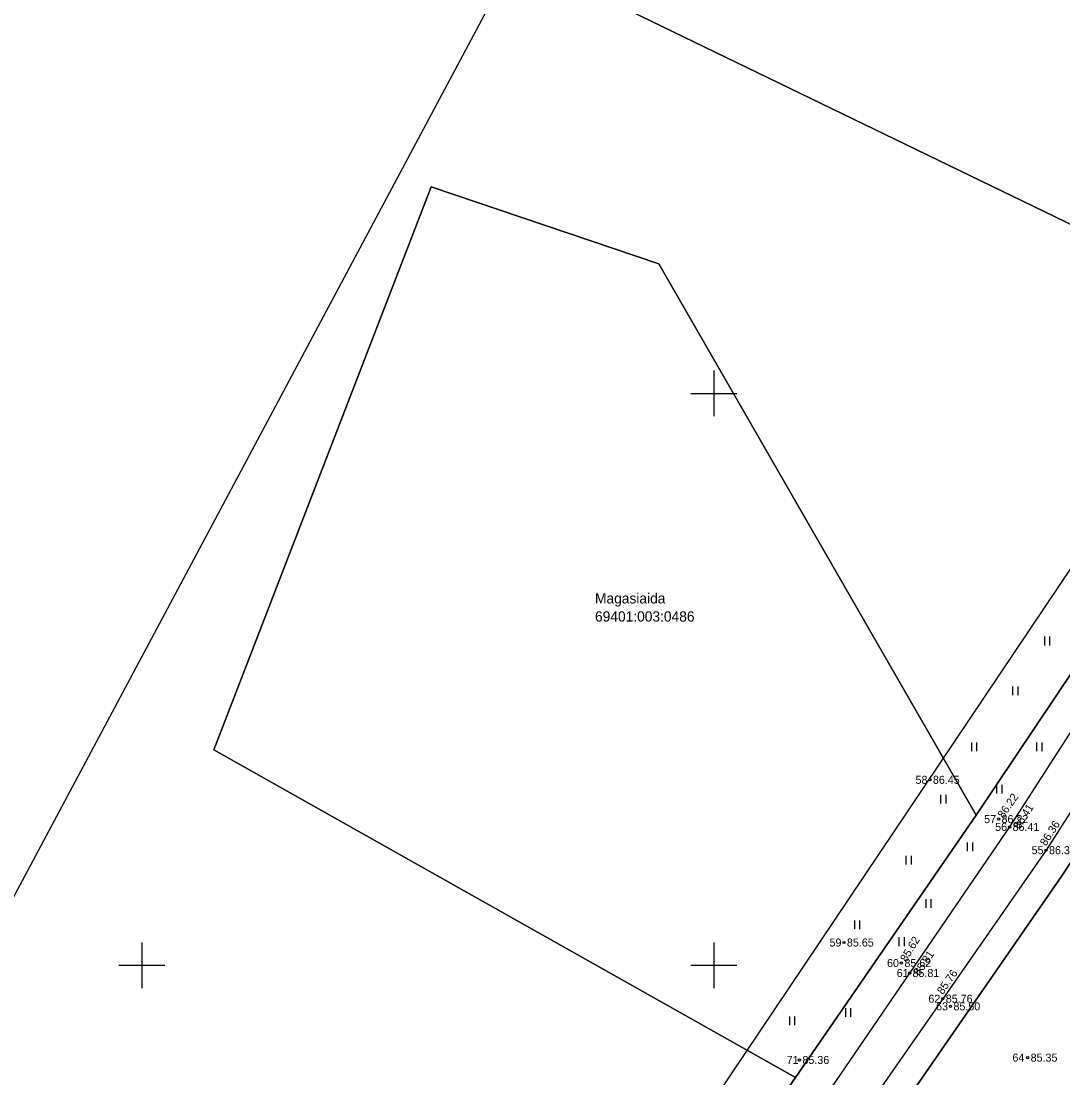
# Model space of a CAD drawing. Extents: x 628858 to 629868, y 6451444 to 6452671.
# Drawn here: x 629289.4 to 629380.5, y 6452290.2 to 6452382.5 of the extents above; entities that cross this region are included whole.
import ezdxf

# ---------------------------------------------------------------- set-up
doc = ezdxf.new("R2010")
doc.units = 0
for name, color, linetype in [('HALJASTUS', 7, 'Continuous'), ('KORGUS-EH2000', 7, 'Continuous'), ('MOOTKORG-EH2000', 7, 'Continuous'), ('MOOTMPUNKT', 7, 'Continuous'), ('MOOTNR', 7, 'Continuous'), ('MOOTPIIR', 7, 'Continuous'), ('PIIR', 7, 'Continuous'), ('TEE', 7, 'Continuous'), ('VORK', 7, 'Continuous'), ('VORMISTUS', 7, 'Continuous')]:
    doc.layers.add(name, color=color, linetype=linetype)

msp = doc.modelspace()

# ---------------------------------------------------------------- linework, layer by layer
at = {"layer": 'HALJASTUS'}
for p, q in [((629378.895, 6452328.726), (629378.895, 6452327.965)), ((629379.35, 6452328.726), (629379.35, 6452327.965)), ((629376.122, 6452324.369), (629376.122, 6452323.608)), ((629376.577, 6452324.369), (629376.577, 6452323.608)), ((629372.521, 6452319.472), (629372.521, 6452318.711)), ((629372.976, 6452319.472), (629372.976, 6452318.711)), ((629378.211, 6452319.472), (629378.211, 6452318.711)), ((629378.666, 6452319.472), (629378.666, 6452318.711)), ((629369.82, 6452314.899), (629369.82, 6452314.138)), ((629370.275, 6452314.899), (629370.275, 6452314.138)), ((629374.718, 6452315.763), (629374.718, 6452315.002)), ((629375.173, 6452315.763), (629375.173, 6452315.002)), ((629372.161, 6452310.722), (629372.161, 6452309.961)), ((629372.616, 6452310.722), (629372.616, 6452309.961)), ((629366.796, 6452309.569), (629366.796, 6452308.808)), ((629367.251, 6452309.569), (629367.251, 6452308.808)), ((629368.524, 6452305.789), (629368.524, 6452305.027)), ((629368.979, 6452305.789), (629368.979, 6452305.027)), ((629362.295, 6452303.916), (629362.295, 6452303.155)), ((629362.75, 6452303.916), (629362.75, 6452303.155)), ((629366.183, 6452302.44), (629366.183, 6452301.679)), ((629366.639, 6452302.44), (629366.639, 6452301.679)), ((629356.605, 6452295.526), (629356.605, 6452294.765)), ((629357.06, 6452295.526), (629357.06, 6452294.765)), ((629361.502, 6452296.246), (629361.502, 6452295.485)), ((629361.957, 6452296.246), (629361.957, 6452295.485))]:
    msp.add_line(p, q, dxfattribs=at)
at = {"layer": 'KORGUS-EH2000'}
for centre in [(629368.894, 6452316.208), (629374.893, 6452312.777), (629375.855, 6452312.093), (629379.044, 6452310.057), (629361.376, 6452301.985), (629366.404, 6452300.19), (629367.11, 6452299.317), (629370.018, 6452297.071), (629370.691, 6452296.405), (629357.488, 6452291.716), (629377.439, 6452291.92)]:
    msp.add_circle(centre, 0.1, dxfattribs=at)
at = {"layer": 'MOOTMPUNKT'}
for centre in [(629368.894, 6452316.208), (629374.893, 6452312.777), (629375.855, 6452312.093), (629379.044, 6452310.057), (629361.376, 6452301.985), (629366.404, 6452300.19), (629367.11, 6452299.317), (629370.018, 6452297.071), (629370.691, 6452296.405), (629357.488, 6452291.716), (629377.439, 6452291.92)]:
    msp.add_circle(centre, 0.1, dxfattribs=at)
at = {"layer": 'MOOTPIIR'}
msp.add_lwpolyline([(629516.82, 6452048.501), (629548.937, 6452036.895), (629559.888, 6452059.763), (629488.934, 6452095.823), (629430.193, 6452128.706), (629329.021, 6452178.073), (629315.098, 6452186.436), (629415.29, 6452335.617), (629428.881, 6452326.489), (629444.518, 6452349.772), (629407.861, 6452374.391), (629391.947, 6452350.696), (629291.202, 6452200.69), (629304.695, 6452173.733), (629404.1, 6452124.587), (629431.349, 6452108.409), (629522.334, 6452058.956)], close=True, dxfattribs=at)
at = {"layer": 'PIIR'}
for points in [[(629047.78, 6452556.15), (629289.48, 6452568.51), (629293.57, 6452566.96), (629390.86, 6452533.56), (629397.46, 6452356.89), (629331.53, 6452388.85), (628981.68, 6452491.86)], [(628981.74, 6452491.99), (629331.53, 6452388.85), (629397.46, 6452356.89), (629395.74, 6452349.73), (629391.9, 6452341.41), (629372.94, 6452313.13), (629345.19, 6452361.31), (629325.3, 6452368.06), (629306.29, 6452318.82), (629357.13, 6452290.19), (629306.38, 6452216.88), (629298.51, 6452205.02), (629228.82, 6452242.73), (629123.64, 6452266.25), (629035.96, 6452300.93), (628905.24, 6452379.42), (628955.61, 6452454.19)], [(629357.13, 6452290.19), (629306.29, 6452318.82), (629325.3, 6452368.06), (629345.19, 6452361.31), (629372.94, 6452313.13)], [(629452.74, 6452315.88), (629428.49, 6452250.54), (629407.64, 6452193.73), (629412.56, 6452175.56), (629425.73, 6452126.83), (629338.21, 6452170.28), (629310.54, 6452183.82), (629305.79, 6452188.17), (629304.29, 6452193.61), (629305.4, 6452199.3), (629380.36, 6452307.74), (629399.31, 6452336.39), (629405.01, 6452340.66), (629409.41, 6452341.64), (629417.55, 6452339.59)]]:
    msp.add_lwpolyline(points, close=True, dxfattribs=at)
for points in [[(629175.96, 6451859.22), (629278.7, 6452163.22), (629283.2, 6452182.96), (629288.44, 6452186.95), (629298.51, 6452205.02), (629306.38, 6452216.88), (629357.13, 6452290.19), (629372.94, 6452313.13), (629391.9, 6452341.41), (629395.74, 6452349.73), (629397.46, 6452356.89), (629390.86, 6452533.56)], [(629405.01, 6452397.17), (629406.85, 6452368.83), (629411.94, 6452356.15), (629408.19, 6452349.63), (629404.31, 6452344.13), (629399.31, 6452336.39), (629380.36, 6452307.74), (629305.4, 6452199.3), (629304.29, 6452193.61), (629294.88, 6452174.44), (629290.98, 6452171.59), (629286.41, 6452165.66), (629215.29, 6451953.02), (629202.78, 6451914.54)]]:
    msp.add_lwpolyline(points, dxfattribs=at)
at = {"layer": 'TEE'}
for points in [[(629401, 6452369.75), (629400.992, 6452362.57), (629399.573, 6452353.717), (629396.819, 6452345.105), (629393.142, 6452338.513), (629386.294, 6452328.292), (629375.855, 6452312.093), (629367.11, 6452299.317), (629359.494, 6452288.176), (629354.937, 6452281.49), (629344.577, 6452266.722), (629332.526, 6452250.243), (629323.045, 6452236.498), (629313.291, 6452221.738), (629305.19, 6452209.338), (629299.644, 6452199.944), (629292.719, 6452188.205)], [(629439.95, 6452328.31), (629425.502, 6452337.997), (629418.645, 6452342.174), (629414.632, 6452343.566), (629409.141, 6452343.941), (629402.034, 6452341.456), (629395.272, 6452335.237), (629389.386, 6452326.244), (629379.044, 6452310.057), (629370.018, 6452297.071), (629362.296, 6452285.979), (629357.608, 6452279.288), (629347.46, 6452264.537), (629335.729, 6452248.051), (629326.269, 6452234.523), (629316.157, 6452219.83), (629308.166, 6452207.582), (629303.708, 6452199.46), (629302.731, 6452193.736)]]:
    msp.add_lwpolyline(points, dxfattribs=at)
at = {"layer": 'VORK'}
for p, q in [((629350, 6452352), (629350, 6452348)), ((629348, 6452350), (629352, 6452350)), ((629300, 6452302), (629300, 6452298)), ((629350, 6452302), (629350, 6452298)), ((629298, 6452300), (629302, 6452300)), ((629348, 6452300), (629352, 6452300))]:
    msp.add_line(p, q, dxfattribs=at)
at = {"layer": 'VORMISTUS'}
msp.add_lwpolyline([(629215.273, 6452168.261), (629352.767, 6452425.864), (629712.706, 6452233.748), (629575.211, 6451976.146)], close=True, dxfattribs=at)

# ---------------------------------------------------------------- texts
at = {"layer": 'KORGUS-EH2000'}
for s, p in [(' 86.45', (629368.894, 6452315.858)), (' 85.65', (629361.376, 6452301.635)), (' 85.50', (629370.691, 6452296.055)), (' 85.36', (629357.488, 6452291.366)), (' 85.35', (629377.439, 6452291.57))]:
    msp.add_text(s, height=0.7, dxfattribs=at).set_placement(p)
for s, rotation, p in [(' 86.22', 55.22972, (629375.181, 6452312.577)), (' 86.41', 57.20136, (629376.591, 6452311.619)), (' 86.36', 57.42517, (629378.897, 6452310.151)), (' 85.62', 58.93373, (629366.704, 6452300.009)), (' 85.81', 55.60889, (629367.832, 6452298.823)), (' 85.76', 55.19853, (629369.874, 6452297.171))]:
    msp.add_text(s, height=0.7, rotation=rotation, dxfattribs=at).set_placement(p)
at = {"layer": 'MOOTKORG-EH2000'}
for s, p in [(' 86.45', (629368.894, 6452315.858)), (' 86.22', (629374.893, 6452312.427)), (' 86.41', (629375.855, 6452311.743)), (' 86.36', (629379.044, 6452309.707)), (' 85.65', (629361.376, 6452301.635)), (' 85.62', (629366.404, 6452299.84)), (' 85.81', (629367.11, 6452298.967)), (' 85.76', (629370.018, 6452296.721)), (' 85.50', (629370.691, 6452296.055)), (' 85.36', (629357.488, 6452291.366)), (' 85.35', (629377.439, 6452291.57))]:
    msp.add_text(s, height=0.7, dxfattribs=at).set_placement(p)
at = {"layer": 'MOOTNR'}
for s, p in [('58 ', (629367.634, 6452315.858)), ('57 ', (629373.633, 6452312.427)), ('56 ', (629374.595, 6452311.743)), ('55 ', (629377.784, 6452309.707)), ('59 ', (629360.116, 6452301.635)), ('60 ', (629365.144, 6452299.84)), ('61 ', (629365.99, 6452298.967)), ('62 ', (629368.758, 6452296.721)), ('63 ', (629369.431, 6452296.055)), ('71 ', (629356.368, 6452291.366)), ('64 ', (629376.109, 6452291.57))]:
    msp.add_text(s, height=0.7, dxfattribs=at).set_placement(p)
at = {"layer": 'PIIR'}
for s, p in [('Magasiaida', (629339.615, 6452331.628)), ('69401:003:0486', (629339.615, 6452330.042))]:
    msp.add_text(s, height=0.9, dxfattribs=at).set_placement(p)

doc.saveas('drawing.dxf')
